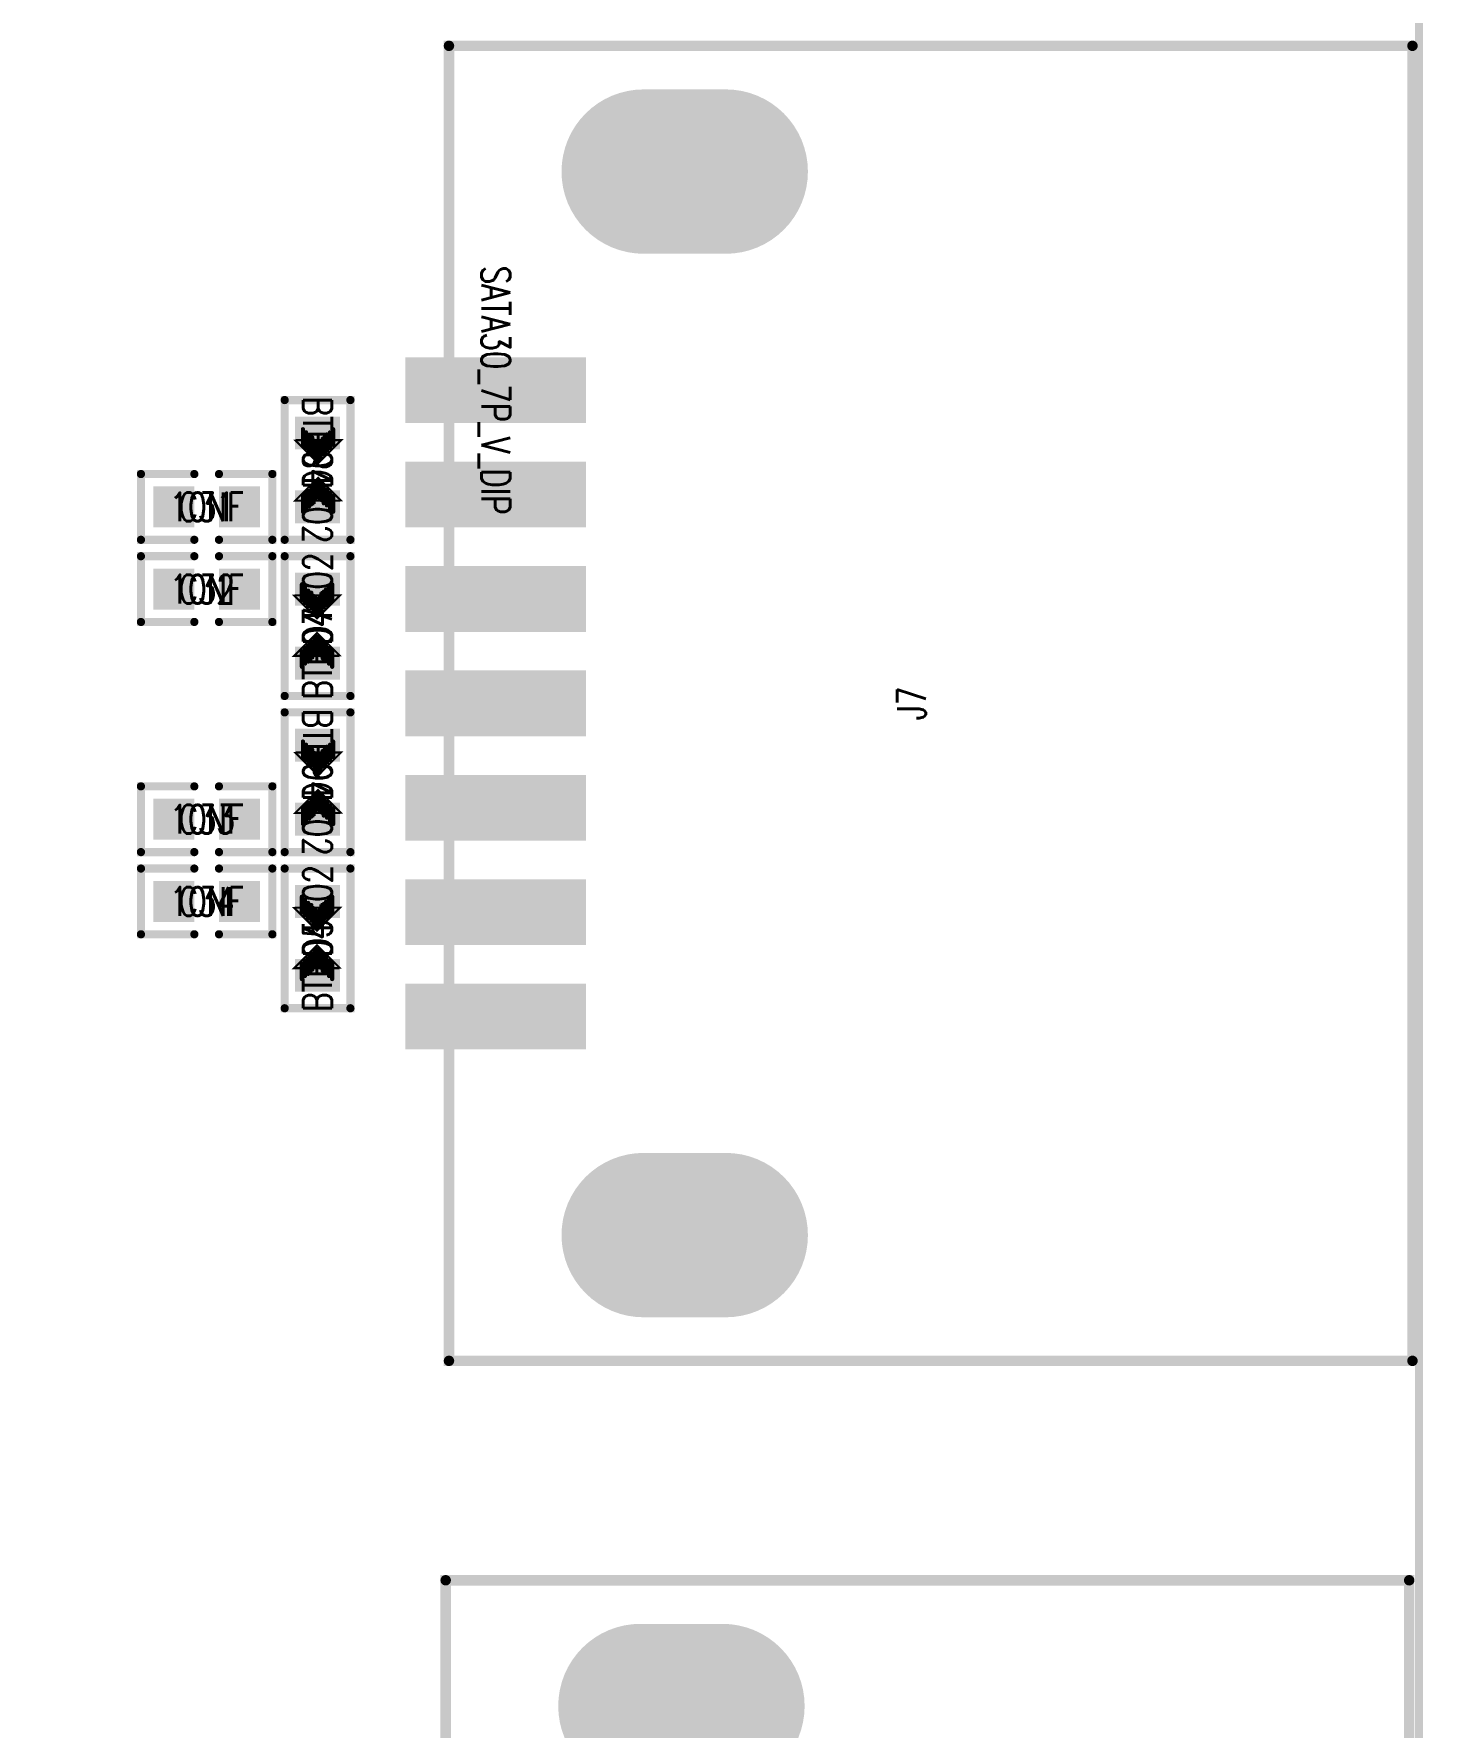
# Model space of a CAD drawing. Extents: x -4 to 157, y -7 to 87.
# Drawn here: x 139.65 to 156.56, y 15.5 to 36.11 of the extents above; entities that cross this region are included whole.
import ezdxf
from ezdxf.enums import TextEntityAlignment as Align

# ---------------------------------------------------------------- set-up
doc = ezdxf.new("R2010")
doc.units = 0
doc.linetypes.add('TRMIDX_0', pattern=[2, 1, 1])
doc.linetypes.add('TRMIDX_1', pattern=[2, 1, 1])
for name, color, linetype in [('ATTRIBUTE_01', 130, 'CONTINUOUS'), ('BOARD_OUTLINE_00', 254, 'CONTINUOUS'), ('DRIL_PLTE_THRU_01', 3, 'CONTINUOUS'), ('DRIL_PLTE_THRU_02', 171, 'CONTINUOUS'), ('DRIL_PLTE_THRU_03', 222, 'CONTINUOUS'), ('DRIL_PLTE_THRU_04', 2, 'CONTINUOUS'), ('PADS_BOT', 56, 'CONTINUOUS'), ('PADS_INNER', 96, 'CONTINUOUS'), ('PADS_TOP', 96, 'CONTINUOUS'), ('PART_NAME_126', 6, 'CONTINUOUS'), ('PART_TOP_2DLINE_126', 255, 'CONTINUOUS'), ('PART_TOP_COPPER_01', 255, 'CONTINUOUS')]:
    doc.layers.add(name, color=color, linetype=linetype)
doc.styles.add('W0$05', font='simplex', dxfattribs={"width": 0.75})

# ---------------------------------------------------------------- blocks, each defined once
blk = doc.blocks.new('BOARD_1')
at = {"layer": 'BOARD_OUTLINE_00', "const_width": 0.1}
blk.add_lwpolyline([(0, -3.5, -0.414214), (3.5, 0), (156.51, 0, -0.414214), (160.01, -3.5), (160.01, -86.52, -0.414214), (156.51, -90.02), (3.5, -90.02, -0.414214), (0, -86.52)], format="xyb", close=True, dxfattribs=at)
blk = doc.blocks.new('SMOOTH_0$1')
at = {"const_width": 0.05}
blk.add_lwpolyline([(-0.025, 0, 1), (0.025, 0, 1)], format="xyb", close=True, dxfattribs=at)
blk = doc.blocks.new('PART_BODY_TOP_255')
at = {"layer": 'PART_TOP_2DLINE_126', "const_width": 0.1}
for points in [[(-0.15, 0.4), (-0.8, 0.4), (-0.8, -0.4), (-0.15, -0.4)], [(0.15, -0.4), (0.8, -0.4), (0.8, 0.4), (0.15, 0.4)]]:
    blk.add_lwpolyline(points, dxfattribs=at)
at = {"layer": 'PART_TOP_2DLINE_126'}
for p in [(-0.8, 0.4), (-0.15, 0.4), (0.15, 0.4), (0.8, 0.4), (-0.8, -0.4), (-0.15, -0.4), (0.15, -0.4), (0.8, -0.4)]:
    blk.add_blockref('SMOOTH_0$1', p, dxfattribs=at)
blk = doc.blocks.new('DRIL_HOLE_0')
blk.add_lwpolyline([(0, 0, 1), (0, 0, 1)], format="xyb", close=True)
blk = doc.blocks.new('PAD_0')
blk.add_lwpolyline([(0, 0, 1), (0, 0, 1)], format="xyb", close=True)
blk = doc.blocks.new('PAD_11')
at = {"const_width": 0.5}
blk.add_lwpolyline([(-0.25, 0), (0.25, 0)], dxfattribs=at)
blk = doc.blocks.new('STK_TOP_8')
at = {"layer": 'DRIL_PLTE_THRU_01'}
blk.add_blockref('DRIL_HOLE_0', (0, 0), dxfattribs=at)
at = {"layer": 'DRIL_PLTE_THRU_02'}
blk.add_blockref('DRIL_HOLE_0', (0, 0), dxfattribs=at)
at = {"layer": 'DRIL_PLTE_THRU_03'}
blk.add_blockref('DRIL_HOLE_0', (0, 0), dxfattribs=at)
at = {"layer": 'DRIL_PLTE_THRU_04'}
blk.add_blockref('DRIL_HOLE_0', (0, 0), dxfattribs=at)
at = {"layer": 'PADS_BOT'}
blk.add_blockref('PAD_0', (0, 0), dxfattribs=at)
at = {"layer": 'PADS_INNER'}
blk.add_blockref('PAD_0', (0, 0), dxfattribs=at)
at = {"layer": 'PADS_TOP'}
blk.add_blockref('PAD_11', (0, 0), dxfattribs=at)
blk = doc.blocks.new('SYM_TOP_6')
for name, p in [('PART_BODY_TOP_255', (0, 0)), ('STK_TOP_8', (-0.4, 0)), ('STK_TOP_8', (0.4, 0))]:
    blk.add_blockref(name, p)
blk = doc.blocks.new('PART_TOP_76')
blk.add_blockref('SYM_TOP_6', (0, 0))
at = {"layer": 'ATTRIBUTE_01', "style": 'W0$05', "width": 0.75}
blk.add_text('10NF', height=0.35, dxfattribs=at).set_placement((0, 0), align=Align.MIDDLE_CENTER)
at = {"layer": 'PART_NAME_126', "style": 'W0$05', "width": 0.75}
blk.add_text('C31', height=0.35, dxfattribs=at).set_placement((0, 0), align=Align.MIDDLE_CENTER)
blk = doc.blocks.new('PART_TOP_77')
blk.add_blockref('SYM_TOP_6', (0, 0))
at = {"layer": 'ATTRIBUTE_01', "style": 'W0$05', "width": 0.75}
blk.add_text('10NF', height=0.35, dxfattribs=at).set_placement((0, 0), align=Align.MIDDLE_CENTER)
at = {"layer": 'PART_NAME_126', "style": 'W0$05', "width": 0.75}
blk.add_text('C32', height=0.35, dxfattribs=at).set_placement((0, 0), align=Align.MIDDLE_CENTER)
blk = doc.blocks.new('PART_TOP_78')
blk.add_blockref('SYM_TOP_6', (0, 0))
at = {"layer": 'ATTRIBUTE_01', "style": 'W0$05', "width": 0.75}
blk.add_text('10NF', height=0.35, dxfattribs=at).set_placement((0, 0), align=Align.MIDDLE_CENTER)
at = {"layer": 'PART_NAME_126', "style": 'W0$05', "width": 0.75}
blk.add_text('C33', height=0.35, dxfattribs=at).set_placement((0, 0), align=Align.MIDDLE_CENTER)
blk = doc.blocks.new('PART_TOP_79')
blk.add_blockref('SYM_TOP_6', (0, 0))
at = {"layer": 'ATTRIBUTE_01', "style": 'W0$05', "width": 0.75}
blk.add_text('10NF', height=0.35, dxfattribs=at).set_placement((0, 0), align=Align.MIDDLE_CENTER)
at = {"layer": 'PART_NAME_126', "style": 'W0$05', "width": 0.75}
blk.add_text('C34', height=0.35, dxfattribs=at).set_placement((0, 0), align=Align.MIDDLE_CENTER)
blk = doc.blocks.new('SMOOTH_0$0254')
at = {"const_width": 0.0127}
blk.add_lwpolyline([(-0.00635, 0, 1), (0.00635, 0, 1)], format="xyb", close=True, dxfattribs=at)
blk = doc.blocks.new('SMOOTH_0$0508')
at = {"const_width": 0.0254}
blk.add_lwpolyline([(-0.0127, 0, 1), (0.0127, 0, 1)], format="xyb", close=True, dxfattribs=at)
blk = doc.blocks.new('PART_BODY_TOP_264')
at = {"layer": 'PART_TOP_2DLINE_126', "const_width": 0.1}
blk.add_lwpolyline([(0.85, -0.4), (0.85, 0.4), (-0.85, 0.4), (-0.85, -0.4)], close=True, dxfattribs=at)
at = {"layer": 'PART_TOP_COPPER_01', "linetype": 'TRMIDX_0', "const_width": 0.0508}
for points in [[(-0.3048, 0.1905), (-0.4953, 0.1905)], [(-0.2667, 0.1524), (-0.4572, 0.1524)], [(-0.2413, 0.1143), (-0.4318, 0.1143)], [(-0.2159, 0.0889), (-0.4064, 0.0889)], [(-0.1905, 0.0635), (-0.381, 0.0635)], [(-0.1524, 0.0381), (-0.3429, 0.0381)], [(-0.1397, -0.0127), (-0.3302, -0.0127)], [(-0.127, 0.0127), (-0.3175, 0.0127)], [(-0.3048, -0.1778), (-0.4953, -0.1778)], [(-0.2667, -0.1397), (-0.4572, -0.1397)], [(-0.2286, -0.1016), (-0.4191, -0.1016)], [(-0.2032, -0.0635), (-0.3937, -0.0635)], [(-0.1651, -0.0381), (-0.3556, -0.0381)]]:
    blk.add_lwpolyline(points, dxfattribs=at)
at = {"layer": 'PART_TOP_COPPER_01', "linetype": 'TRMIDX_0', "const_width": 0.0254}
for points in [[(-0.3556, -0.2667), (-0.08255, 0.00635), (-0.36195, 0.28575), (-0.36195, -0.254), (-0.3556, -0.254)], [(-0.3048, -0.1651), (-0.1397, 0), (-0.31115, 0.17145), (-0.31115, -0.1524), (-0.3048, -0.1524)]]:
    blk.add_lwpolyline(points, close=True, dxfattribs=at)
at = {"layer": 'PART_TOP_COPPER_01', "linetype": 'TRMIDX_1', "const_width": 0.0254}
for points in [[(0.3683, 0.2794), (0.09525, 0.00635), (0.37465, -0.27305), (0.37465, 0.2667), (0.3683, 0.2667)], [(0.3175, 0.1778), (0.1524, 0.0127), (0.32385, -0.15875), (0.32385, 0.1651), (0.3175, 0.1651)]]:
    blk.add_lwpolyline(points, close=True, dxfattribs=at)
at = {"layer": 'PART_TOP_COPPER_01', "linetype": 'TRMIDX_1', "const_width": 0.0508}
for points in [[(0.3175, 0.1905), (0.508, 0.1905)], [(0.1397, 0), (0.3302, 0)], [(0.1524, 0.0254), (0.3429, 0.0254)], [(0.1651, -0.0254), (0.3556, -0.0254)], [(0.1778, 0.0508), (0.3683, 0.0508)], [(0.2159, 0.0762), (0.4064, 0.0762)], [(0.2413, 0.1143), (0.4318, 0.1143)], [(0.2794, 0.1524), (0.4699, 0.1524)], [(0.2032, -0.0508), (0.3937, -0.0508)], [(0.2286, -0.0762), (0.4191, -0.0762)], [(0.254, -0.1016), (0.4445, -0.1016)], [(0.2794, -0.1397), (0.4699, -0.1397)], [(0.3175, -0.1778), (0.508, -0.1778)]]:
    blk.add_lwpolyline(points, dxfattribs=at)
at = {"layer": 'PART_TOP_2DLINE_126'}
for p in [(-0.85, 0.4), (0.85, 0.4), (-0.85, -0.4), (0.85, -0.4)]:
    blk.add_blockref('SMOOTH_0$1', p, dxfattribs=at)
at = {"layer": 'PART_TOP_COPPER_01'}
for name, p in [('SMOOTH_0$0508', (-0.4953, 0.1905)), ('SMOOTH_0$0254', (-0.36195, 0.28575)), ('SMOOTH_0$0508', (-0.3048, 0.1905)), ('SMOOTH_0$0508', (0.3175, 0.1905)), ('SMOOTH_0$0254', (0.3683, 0.2794)), ('SMOOTH_0$0254', (0.3683, 0.2667)), ('SMOOTH_0$0254', (0.37465, 0.2667)), ('SMOOTH_0$0508', (0.508, 0.1905)), ('SMOOTH_0$0508', (-0.4572, 0.1524)), ('SMOOTH_0$0508', (-0.4318, 0.1143)), ('SMOOTH_0$0508', (-0.4064, 0.0889)), ('SMOOTH_0$0508', (-0.381, 0.0635)), ('SMOOTH_0$0508', (-0.3429, 0.0381)), ('SMOOTH_0$0508', (-0.3302, -0.0127)), ('SMOOTH_0$0508', (-0.3175, 0.0127)), ('SMOOTH_0$0254', (-0.31115, 0.17145)), ('SMOOTH_0$0508', (-0.2667, 0.1524)), ('SMOOTH_0$0508', (-0.2413, 0.1143)), ('SMOOTH_0$0508', (-0.2159, 0.0889)), ('SMOOTH_0$0508', (-0.1905, 0.0635)), ('SMOOTH_0$0508', (-0.1524, 0.0381)), ('SMOOTH_0$0508', (-0.1397, -0.0127)), ('SMOOTH_0$0508', (-0.127, 0.0127)), ('SMOOTH_0$0254', (-0.1397, 0)), ('SMOOTH_0$0254', (-0.08255, 0.00635)), ('SMOOTH_0$0254', (0.09525, 0.00635)), ('SMOOTH_0$0508', (0.1397, 0)), ('SMOOTH_0$0508', (0.1524, 0.0254)), ('SMOOTH_0$0254', (0.1524, 0.0127)), ('SMOOTH_0$0508', (0.1651, -0.0254)), ('SMOOTH_0$0508', (0.1778, 0.0508)), ('SMOOTH_0$0508', (0.2159, 0.0762)), ('SMOOTH_0$0508', (0.2413, 0.1143)), ('SMOOTH_0$0508', (0.2794, 0.1524)), ('SMOOTH_0$0254', (0.3175, 0.1778)), ('SMOOTH_0$0254', (0.3175, 0.1651)), ('SMOOTH_0$0508', (0.3302, 0)), ('SMOOTH_0$0254', (0.32385, 0.1651)), ('SMOOTH_0$0508', (0.3429, 0.0254)), ('SMOOTH_0$0508', (0.3556, -0.0254)), ('SMOOTH_0$0508', (0.3683, 0.0508)), ('SMOOTH_0$0508', (0.4064, 0.0762)), ('SMOOTH_0$0508', (0.4318, 0.1143)), ('SMOOTH_0$0508', (0.4699, 0.1524)), ('SMOOTH_0$0508', (-0.4953, -0.1778)), ('SMOOTH_0$0508', (-0.4572, -0.1397)), ('SMOOTH_0$0508', (-0.4191, -0.1016)), ('SMOOTH_0$0508', (-0.3937, -0.0635)), ('SMOOTH_0$0508', (-0.3556, -0.0381)), ('SMOOTH_0$0508', (-0.3048, -0.1778)), ('SMOOTH_0$0254', (-0.31115, -0.1524)), ('SMOOTH_0$0254', (-0.3048, -0.1524)), ('SMOOTH_0$0254', (-0.3048, -0.1651)), ('SMOOTH_0$0508', (-0.2667, -0.1397)), ('SMOOTH_0$0508', (-0.2286, -0.1016)), ('SMOOTH_0$0508', (-0.2032, -0.0635)), ('SMOOTH_0$0508', (-0.1651, -0.0381)), ('SMOOTH_0$0508', (0.2032, -0.0508)), ('SMOOTH_0$0508', (0.2286, -0.0762)), ('SMOOTH_0$0508', (0.254, -0.1016)), ('SMOOTH_0$0508', (0.2794, -0.1397)), ('SMOOTH_0$0508', (0.3175, -0.1778)), ('SMOOTH_0$0254', (0.32385, -0.15875)), ('SMOOTH_0$0508', (0.3937, -0.0508)), ('SMOOTH_0$0508', (0.4191, -0.0762)), ('SMOOTH_0$0508', (0.4445, -0.1016)), ('SMOOTH_0$0508', (0.4699, -0.1397)), ('SMOOTH_0$0508', (0.508, -0.1778)), ('SMOOTH_0$0254', (-0.36195, -0.254)), ('SMOOTH_0$0254', (-0.3556, -0.254)), ('SMOOTH_0$0254', (-0.3556, -0.2667)), ('SMOOTH_0$0254', (0.37465, -0.27305))]:
    blk.add_blockref(name, p, dxfattribs=at)
blk = doc.blocks.new('PAD_18')
at = {"const_width": 0.4}
blk.add_lwpolyline([(-0.275, 0), (0.275, 0)], dxfattribs=at)
blk = doc.blocks.new('STK_TOP_20')
at = {"layer": 'DRIL_PLTE_THRU_01'}
blk.add_blockref('DRIL_HOLE_0', (0, 0), dxfattribs=at)
at = {"layer": 'DRIL_PLTE_THRU_02'}
blk.add_blockref('DRIL_HOLE_0', (0, 0), dxfattribs=at)
at = {"layer": 'DRIL_PLTE_THRU_03'}
blk.add_blockref('DRIL_HOLE_0', (0, 0), dxfattribs=at)
at = {"layer": 'DRIL_PLTE_THRU_04'}
blk.add_blockref('DRIL_HOLE_0', (0, 0), dxfattribs=at)
at = {"layer": 'PADS_BOT'}
blk.add_blockref('PAD_0', (0, 0), dxfattribs=at)
at = {"layer": 'PADS_INNER'}
blk.add_blockref('PAD_0', (0, 0), dxfattribs=at)
at = {"layer": 'PADS_TOP', "rotation": 90}
blk.add_blockref('PAD_18', (0, 0), dxfattribs=at)
blk = doc.blocks.new('SYM_TOP_15')
for name, p in [('PART_BODY_TOP_264', (0, 0)), ('STK_TOP_20', (-0.45, 0)), ('STK_TOP_20', (0.45, 0))]:
    blk.add_blockref(name, p)
blk = doc.blocks.new('PART_TOP_193')
blk.add_blockref('SYM_TOP_15', (0, 0))
at = {"layer": 'ATTRIBUTE_01', "style": 'W0$05', "width": 0.75}
blk.add_text('BTR04G02', height=0.35, dxfattribs=at).set_placement((0, 0), align=Align.MIDDLE_CENTER)
at = {"layer": 'PART_NAME_126', "style": 'W0$05', "width": 0.75}
blk.add_text('D5', height=0.35, dxfattribs=at).set_placement((0, 0), align=Align.MIDDLE_CENTER)
blk = doc.blocks.new('PART_TOP_195')
blk.add_blockref('SYM_TOP_15', (0, 0))
at = {"layer": 'ATTRIBUTE_01', "style": 'W0$05', "width": 0.75}
blk.add_text('BTR04G02', height=0.35, dxfattribs=at).set_placement((0, 0), align=Align.MIDDLE_CENTER)
at = {"layer": 'PART_NAME_126', "style": 'W0$05', "width": 0.75}
blk.add_text('D6', height=0.35, rotation=180, dxfattribs=at).set_placement((0, 0), align=Align.MIDDLE_CENTER)
blk = doc.blocks.new('PART_TOP_196')
blk.add_blockref('SYM_TOP_15', (0, 0))
at = {"layer": 'ATTRIBUTE_01', "style": 'W0$05', "width": 0.75}
blk.add_text('BTR04G02', height=0.35, dxfattribs=at).set_placement((0, 0), align=Align.MIDDLE_CENTER)
at = {"layer": 'PART_NAME_126', "style": 'W0$05', "width": 0.75}
blk.add_text('D7', height=0.35, dxfattribs=at).set_placement((0, 0), align=Align.MIDDLE_CENTER)
blk = doc.blocks.new('PART_TOP_197')
blk.add_blockref('SYM_TOP_15', (0, 0))
at = {"layer": 'ATTRIBUTE_01', "style": 'W0$05', "width": 0.75}
blk.add_text('BTR04G02', height=0.35, dxfattribs=at).set_placement((0, 0), align=Align.MIDDLE_CENTER)
at = {"layer": 'PART_NAME_126', "style": 'W0$05', "width": 0.75}
blk.add_text('D8', height=0.35, rotation=180, dxfattribs=at).set_placement((0, 0), align=Align.MIDDLE_CENTER)
blk = doc.blocks.new('SMOOTH_0$127')
at = {"const_width": 0.0635}
blk.add_lwpolyline([(-0.03175, 0, 1), (0.03175, 0, 1)], format="xyb", close=True, dxfattribs=at)
blk = doc.blocks.new('PART_BODY_TOP_319')
at = {"layer": 'PART_TOP_2DLINE_126', "const_width": 0.127}
blk.add_lwpolyline([(-4.19, 11.16), (11.81, 11.16), (11.81, -0.57), (-4.19, -0.57)], close=True, dxfattribs=at)
at = {"layer": 'PART_TOP_2DLINE_126'}
for p in [(-4.19, 11.16), (11.81, 11.16), (-4.19, -0.57), (11.81, -0.57)]:
    blk.add_blockref('SMOOTH_0$127', p, dxfattribs=at)
blk = doc.blocks.new('PAD_101')
at = {"const_width": 0.8}
blk.add_lwpolyline([(-1.1, 0), (1.1, 0)], dxfattribs=at)
blk = doc.blocks.new('STK_TOP_101')
at = {"layer": 'DRIL_PLTE_THRU_01'}
blk.add_blockref('DRIL_HOLE_0', (0, 0), dxfattribs=at)
at = {"layer": 'DRIL_PLTE_THRU_02'}
blk.add_blockref('DRIL_HOLE_0', (0, 0), dxfattribs=at)
at = {"layer": 'DRIL_PLTE_THRU_03'}
blk.add_blockref('DRIL_HOLE_0', (0, 0), dxfattribs=at)
at = {"layer": 'DRIL_PLTE_THRU_04'}
blk.add_blockref('DRIL_HOLE_0', (0, 0), dxfattribs=at)
at = {"layer": 'PADS_BOT'}
blk.add_blockref('PAD_0', (0, 0), dxfattribs=at)
at = {"layer": 'PADS_INNER'}
blk.add_blockref('PAD_0', (0, 0), dxfattribs=at)
at = {"layer": 'PADS_TOP', "rotation": 90}
blk.add_blockref('PAD_101', (0, 0), dxfattribs=at)
blk = doc.blocks.new('DRIL_SLOT_0003100066000000900')
at = {"const_width": 0.3937}
blk.add_lwpolyline([(0.19685, -0.4445), (0.19685, 0.4445, 1), (-0.19685, 0.4445), (-0.19685, -0.4445, 1)], format="xyb", close=True, dxfattribs=at)
blk = doc.blocks.new('PAD_102')
at = {"const_width": 1}
blk.add_lwpolyline([(-0.5, -0.5), (0.5, -0.5, 1), (0.5, 0.5), (-0.5, 0.5, 1)], format="xyb", close=True, dxfattribs=at)
blk = doc.blocks.new('STK_TOP_102')
at = {"layer": 'DRIL_PLTE_THRU_01'}
blk.add_blockref('DRIL_SLOT_0003100066000000900', (0, 0), dxfattribs=at)
at = {"layer": 'DRIL_PLTE_THRU_02'}
blk.add_blockref('DRIL_SLOT_0003100066000000900', (0, 0), dxfattribs=at)
at = {"layer": 'DRIL_PLTE_THRU_03'}
blk.add_blockref('DRIL_SLOT_0003100066000000900', (0, 0), dxfattribs=at)
at = {"layer": 'DRIL_PLTE_THRU_04'}
blk.add_blockref('DRIL_SLOT_0003100066000000900', (0, 0), dxfattribs=at)
at = {"layer": 'PADS_BOT', "rotation": 90}
blk.add_blockref('PAD_102', (0, 0), dxfattribs=at)
at = {"layer": 'PADS_INNER', "rotation": 90}
blk.add_blockref('PAD_102', (0, 0), dxfattribs=at)
at = {"layer": 'PADS_TOP', "rotation": 90}
blk.add_blockref('PAD_102', (0, 0), dxfattribs=at)
blk = doc.blocks.new('SYM_TOP_70')
for name, p in [('PART_BODY_TOP_319', (0, 0)), ('STK_TOP_102', (-2.66, 2.3)), ('STK_TOP_102', (10.28, 2.3)), ('STK_TOP_101', (0, 0)), ('STK_TOP_101', (1.27, 0)), ('STK_TOP_101', (2.54, 0)), ('STK_TOP_101', (3.81, 0)), ('STK_TOP_101', (5.08, 0)), ('STK_TOP_101', (6.35, 0)), ('STK_TOP_101', (7.62, 0))]:
    blk.add_blockref(name, p)
blk = doc.blocks.new('PART_TOP_525')
blk.add_blockref('SYM_TOP_70', (0, 0))
at = {"layer": 'ATTRIBUTE_01', "style": 'W0$05', "width": 0.75}
blk.add_text('SATA30_7P_V_DIP', height=0.35, dxfattribs=at).set_placement((0, 0), align=Align.MIDDLE_CENTER)
at = {"layer": 'PART_NAME_126', "style": 'W0$05', "width": 0.75}
blk.add_text('J20', height=0.35, rotation=180, dxfattribs=at).set_placement((3.81, 5.062), align=Align.MIDDLE_CENTER)
blk = doc.blocks.new('PART_TOP_526')
blk.add_blockref('SYM_TOP_70', (0, 0))
at = {"layer": 'ATTRIBUTE_01', "style": 'W0$05', "width": 0.75}
blk.add_text('SATA30_7P_V_DIP', height=0.35, dxfattribs=at).set_placement((0, 0), align=Align.MIDDLE_CENTER)
at = {"layer": 'PART_NAME_126', "style": 'W0$05', "width": 0.75}
blk.add_text('J7', height=0.35, rotation=180, dxfattribs=at).set_placement((3.81, 5.062), align=Align.MIDDLE_CENTER)

msp = doc.modelspace()

# ---------------------------------------------------------------- block references
for name, p in [('BOARD_1', (-3.5, 86.5)), ('PART_TOP_76', (141.75, 30.35)), ('PART_TOP_77', (141.75, 29.35)), ('PART_TOP_78', (141.75, 26.55)), ('PART_TOP_79', (141.75, 25.55))]:
    msp.add_blockref(name, p)
for name, p, rotation in [('PART_TOP_526', (145.27, 31.77), 270), ('PART_TOP_197', (143.1, 30.8), 270), ('PART_TOP_196', (143.1, 28.9), 90), ('PART_TOP_195', (143.1, 27), 270), ('PART_TOP_193', (143.1, 25.1), 90), ('PART_TOP_525', (145.23, 13.1), 270)]:
    msp.add_blockref(name, p, dxfattribs=dict(rotation=rotation))

doc.saveas('drawing.dxf')
